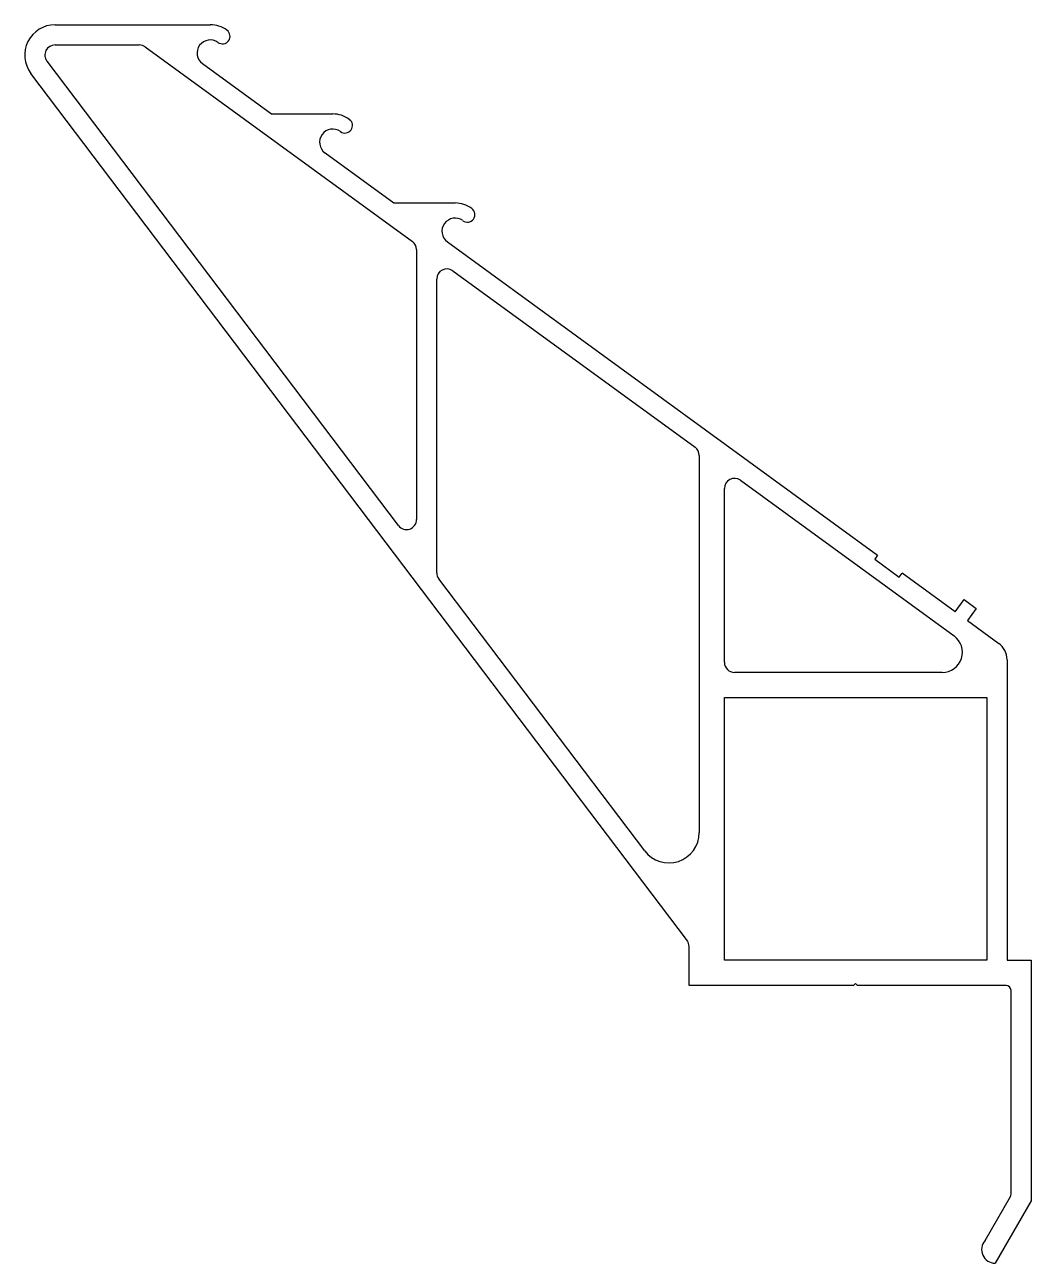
# Model space of a CAD drawing. Extents: x 942 to 1042, y 594 to 716.
import ezdxf

# ---------------------------------------------------------------- set-up
doc = ezdxf.new("R2010")
doc.units = 0
doc.layers.get('0').update_dxf_attribs({"linetype": 'CONTINUOUS'})

msp = doc.modelspace()

# ---------------------------------------------------------------- linework, layer by layer
at = {"color": 7}
for p, q in [((945.49, 716.24), (960.87, 716.24)), ((945.49, 714.24), (953.84, 714.24)), ((954.43, 714.05), (980.9, 694.78)), ((979.51, 666.65), (944.7, 712.64)), ((1008.14, 625.52), (943.1, 711.43)), ((960.11, 712.39), (966.95, 707.41)), ((966.95, 707.41), (973, 707.41)), ((972.24, 703.56), (979.07, 698.59)), ((979.07, 698.59), (985.13, 698.59)), ((984.36, 694.73), (1026.99, 663.71)), ((981.31, 693.97), (981.31, 667.25)), ((984.9, 691.87), (1008.9, 674.4)), ((983.31, 661.97), (983.31, 691.06)), ((1009.31, 673.59), (1009.31, 636.23)), ((1013.4, 671.13), (1034.57, 655.72)), ((1011.81, 653.1), (1011.81, 670.32)), ((1026.99, 663.71), (1026.7, 663.3)), ((1026.7, 663.3), (1029.12, 661.54)), ((1003.92, 634.42), (983.51, 661.37)), ((1029.12, 661.54), (1029.42, 661.94)), ((1034.68, 658.11), (1035.56, 659.32)), ((1035.56, 659.32), (1036.77, 658.44)), ((1036.77, 658.44), (1035.89, 657.23)), ((1035.89, 657.23), (1038.99, 654.97)), ((1039.81, 653.36), (1039.81, 623.6)), ((1033.39, 652.1), (1012.81, 652.1)), ((1011.81, 623.6), (1011.81, 649.6)), ((1011.81, 649.6), (1037.81, 649.6)), ((1037.81, 649.6), (1037.81, 623.6)), ((1008.31, 621.1), (1008.31, 624.97)), ((1037.81, 623.6), (1011.81, 623.6)), ((1039.81, 623.6), (1042.21, 623.6)), ((1042.21, 623.6), (1042.21, 599.77)), ((1024.61, 621.1), (1008.31, 621.1)), ((1024.81, 621.3), (1024.61, 621.1)), ((1025.01, 621.1), (1024.81, 621.3)), ((1039.71, 621.1), (1025.01, 621.1)), ((1040.21, 600.44), (1040.21, 620.6)), ((1037.63, 595.84), (1040.14, 600.19)), ((1042.21, 599.77), (1038.64, 593.59))]:
    msp.add_line(p, q, dxfattribs=at)
msp.add_line((1034.68, 658.11), (1029.41, 661.94))
for centre, radius, start, end in [((945.49, 713.24), 3, 90, 217.1304), ((960.87, 713.44), 2.8, 53.9493, 90), ((962.08, 715.1), 0.75, 233.9493, 53.9493), ((945.49, 713.24), 1, 90, 217.1304), ((953.84, 713.24), 1, 53.9493, 90), ((960.87, 713.44), 1.3, 53.9493, 233.9493), ((973, 704.61), 2.8, 53.9493, 90), ((974.21, 706.27), 0.75, 233.9493, 53.9493), ((973, 704.61), 1.3, 53.9493, 233.9493), ((985.13, 695.79), 2.8, 53.9493, 90), ((986.34, 697.44), 0.75, 233.9493, 53.9493), ((985.13, 695.79), 1.3, 53.9493, 233.9493), ((980.31, 693.97), 1, 360, 53.9493), ((984.31, 691.06), 1, 53.9493, 180), ((1008.31, 673.59), 1, 360, 53.9493), ((1012.81, 670.32), 1, 53.9493, 180), ((980.31, 667.25), 1, 217.1304, 0), ((984.31, 661.97), 1, 180, 217.1304), ((1033.39, 654.1), 2, 270, 53.9493), ((1037.81, 653.36), 2, 0, 53.9493), ((1012.81, 653.1), 1, 180, 270), ((1006.31, 636.23), 3, 217.1304, 0), ((1007.31, 624.97), 1, 360, 33.426), ((1039.71, 620.6), 0.5, 360, 90), ((1039.71, 600.44), 0.5, 330, 0), ((1038.64, 594.94), 1.35, 138.3649, 270)]:
    msp.add_arc(centre, radius, start, end, dxfattribs=at)

doc.saveas('drawing.dxf')
